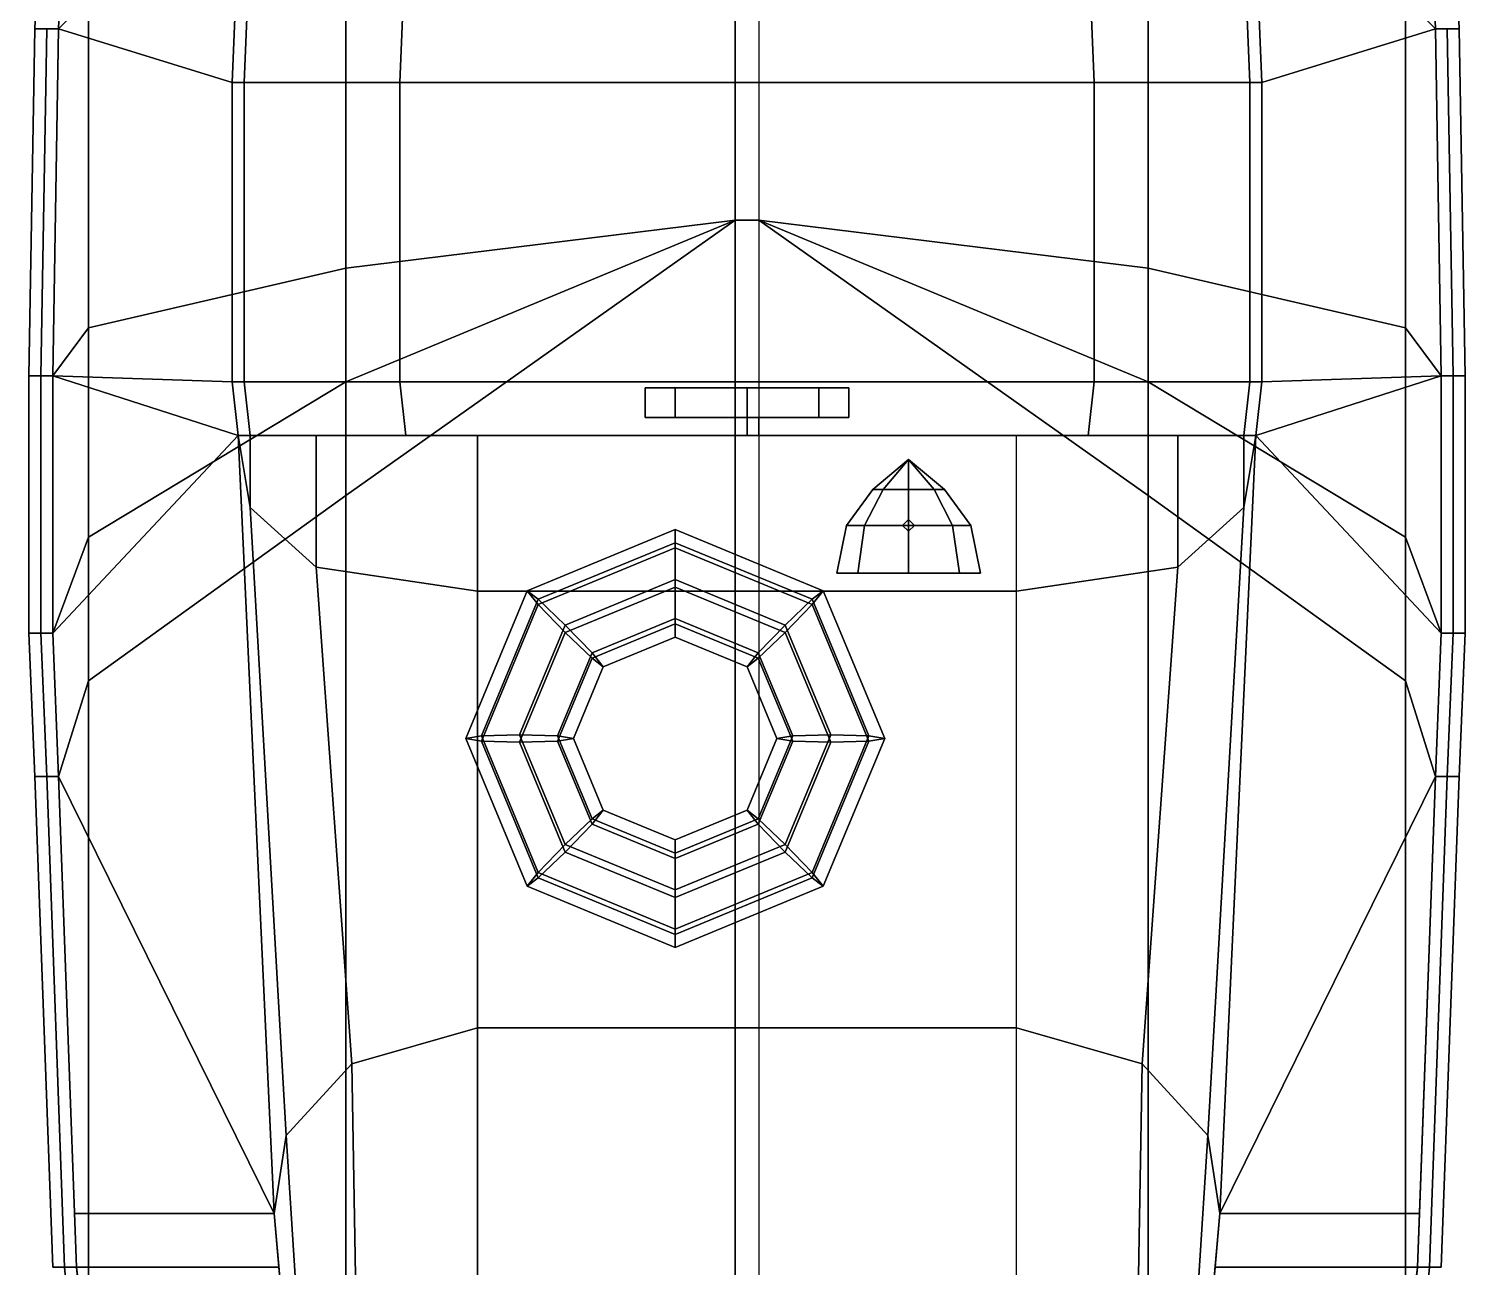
# Model space of a CAD drawing. Header units: millimetres. Extents: x -1.2 to 2.8, y -6 to 13.5.
# Drawn here: x -1.2 to 1.2, y -2.11 to -0.04 of the extents above; entities that cross this region are included whole.
import ezdxf

# ---------------------------------------------------------------- set-up
doc = ezdxf.new("R2010")
doc.units = ezdxf.units.MM
for name, color, linetype in [('h2', 2, 'Continuous'), ('internals', 3, 'Continuous'), ('internals_2', 5, 'Continuous')]:
    doc.layers.add(name, color=color, linetype=linetype)

msp = doc.modelspace()

# ---------------------------------------------------------------- linework, layer by layer
for points in [[(-0.8200000000000003, 0.8400000000000003, 0.47), (-1.120000000000939, 0.7200000000000998, 0.4699999999999713), (-1.150000000000944, -0.03999999999979997, 0.4799999999999675), (-0.8600000000000003, -0.1299999999999999, 0.49)], [(-0.8200000000000003, 0.8400000000000007, 0.47), (-0.8600000000000003, -0.1299999999999999, 0.49), (-0.8600000000000003, -0.1299999999999999, 0.75), (-0.8200000000000003, 0.8400000000000003, 0.71)], [(-0.8200000000000003, 0.8400000000000012, 0.71), (-0.8600000000000003, -0.1299999999999994, 0.75), (-0.8400000000000003, -0.1299999999999999, 0.75), (-0.8000000000000003, 0.8400000000000003, 0.71)], [(-1.12, 0.7200000000000011), (-1.15, -0.04000000000000004), (-1.150000000000001, -0.04000000000000359, 0.1697027216099601), (-1.12, 0.7199999999999998, 0.1697027216099601)], [(-1.1, 0.72, -0.3099999999999998), (-1.1, 0.01, -0.31), (-1.15, -0.03999999999999959), (-1.12, 0.7200000000000037)], [(-1.16, 0.7199999999999971, 0.17), (-1.19, -0.0400000000000027, 0.17), (-1.19, -0.04000000000000004, 0.22), (-1.16, 0.7199999999999998, 0.22)], [(-1.16, 0.7199999999999998, 0.22), (-1.19, -0.04000000000000004, 0.22), (-1.150000000000001, -0.0400000000000027, 0.2197027216099601), (-1.12, 0.7199999999999971, 0.2197027216099601)], [(-1.12, 0.7199999999999998, 0.1697027216099601), (-1.150000000000001, -0.04000000000000359, 0.1697027216099601), (-1.19, -0.0400000000000027, 0.17), (-1.16, 0.7199999999999971, 0.17)], [(-1.12, 0.7199999999999971, 0.2197027216099601), (-1.150000000000001, -0.0400000000000027, 0.2197027216099601), (-1.15, -0.03999999999999998, 0.4399999999999999), (-1.12, 0.7199999999999971, 0.4299999999999999)], [(-0.02000000000000002, 0.12, -0.76), (-0.01999999999999957, -0.3599999999999998, -0.7600000000000001), (-0.67, -0.4400000000000001, -0.61), (-0.67, 0.07, -0.61)], [(-0.01999999999999913, -0.3600000000000017, -0.7599999999999999), (-0.02000000000000002, 0.1199999999999991, -0.7600000000000001), (0.02, 0.1199999999999991, -0.7600000000000001), (0.02, -0.3600000000000017, -0.7599999999999999)], [(-0.6700000000000002, 0.07, -0.6099999999999999), (-0.67, -0.44, -0.61), (-1.1, -0.54, -0.31), (-1.1, 0.009999999999993563, -0.31)], [(-1.1, 0.01, -0.31), (-1.1, -0.54, -0.31), (-1.16, -0.6200000000000001), (-1.15, -0.04000000000000004)], [(-1.19, -0.03999999999999493, 0.22), (-1.2, -0.6200000000000001, 0.26), (-1.16, -0.6200000000000028, 0.2597027216099601), (-1.15, -0.03999999999999759, 0.2197027216099601)], [(-1.19, -0.03999999999999759, 0.17), (-1.2, -0.6200000000000001, 0.21), (-1.2, -0.6200000000000001, 0.26), (-1.19, -0.03999999999999493, 0.22)], [(-1.15, -0.03999999999999493, 0.1697027216099601), (-1.16, -0.6200000000000037, 0.2097027216099601), (-1.2, -0.6200000000000001, 0.21), (-1.19, -0.03999999999999759, 0.17)], [(-1.15, -0.04000000000000004, 0.48), (-1.17, -0.04000000000000004, 0.4802972783900401), (-1.180000000000004, -0.6199999999999004, 0.5002972783900351), (-1.160000000000004, -0.6199999999999004, 0.4999999999999957)], [(-1.17, -0.04000000000000004, 0.4802972783900401), (-1.17, -0.04000000000000004, 0.4402972783900401), (-1.180000000000004, -0.6199999999999004, 0.4602972783900351), (-1.180000000000004, -0.6199999999999004, 0.5002972783900351)], [(-1.180000000000004, -0.6199999999999004, 0.4602972783900351), (-1.17, -0.04000000000000004, 0.4402972783900401), (-1.15, -0.04000000000000004, 0.4399999999999999), (-1.160000000000004, -0.6199999999999004, 0.4599999999999956)], [(-1.15, -0.03999999999999759, 0.2197027216099601), (-1.16, -0.6200000000000028, 0.2597027216099601), (-1.16, -0.6200000000000001, 0.46), (-1.15, -0.03999999999999998, 0.4399999999999999)], [(-1.15, -0.0399999999999936), (-1.16, -0.6200000000000001), (-1.16, -0.6200000000000037, 0.2097027216099601), (-1.15, -0.03999999999999493, 0.1697027216099601)], [(-0.8600000000000003, -0.1299999999999999, 0.49), (-1.1500000000007, -0.03999999999997672, 0.4799999999999773), (-1.160000000000704, -0.6199999999998771, 0.4999999999999724), (-0.8600000000000003, -0.6299999999999999, 0.51)], [(-0.8600000000000003, -0.1299999999999994, 0.49), (-0.8600000000000003, -0.6299999999999999, 0.51), (-0.8600000000000003, -0.6299999999999999, 0.77), (-0.8600000000000003, -0.1299999999999999, 0.75)], [(-0.8600000000000003, -0.129999999999999, 0.75), (-0.8600000000000003, -0.6299999999999994, 0.77), (-0.8400000000000003, -0.6299999999999999, 0.77), (-0.8400000000000003, -0.1299999999999999, 0.75)], [(-0.01999999999999957, -0.3599999999999997, -0.7600000000000001), (-0.01999999999999957, -0.3599999999999997, -0.7600000000000001), (-0.6700000000000005, -0.6300000000000002, -0.6099999999999872), (-0.67, -0.44, -0.61)], [(-0.02000000000000002, -0.36, -0.76), (-0.02000000000000002, -0.36, -0.76), (-0.67, -0.8200000000000001, -0.6099999999999977), (-0.67, -0.63, -0.61)], [(-0.01999999999999902, -0.3599999999999995, -0.7600000000000002), (-0.02000000000000002, -2.68, -0.72), (-0.67, -2.51, -0.6099999999999999), (-0.67, -0.8200000000000001, -0.61)], [(-0.02000000000000002, -2.68, -0.72), (-0.01999999999999913, -0.3600000000000017, -0.7599999999999999), (0.02, -0.3600000000000017, -0.7599999999999999), (0.02, -2.680000000000001, -0.72)], [(-0.67, -0.4400000000000001, -0.61), (-0.67, -0.63, -0.61), (-1.100000000000001, -0.8900000000000002, -0.3099999999999873), (-1.1, -0.54, -0.31)], [(-1.1, -0.54, -0.31), (-1.1, -0.89, -0.31), (-1.160000000000001, -1.050000000000008), (-1.16, -0.6200000000000001)], [(-1.2, -0.619999999999995, 0.26), (-1.2, -1.05, 0.27), (-1.16, -1.050000000000002, 0.2697027216099601), (-1.16, -0.6199999999999977, 0.2597027216099601)], [(-1.2, -0.6199999999999977, 0.21), (-1.2, -1.05, 0.22), (-1.2, -1.05, 0.27), (-1.2, -0.619999999999995, 0.26)], [(-1.16, -0.619999999999995, 0.2097027216099601), (-1.16, -1.050000000000003, 0.2197027216099601), (-1.2, -1.05, 0.22), (-1.2, -0.6199999999999977, 0.21)], [(-1.16, -0.6200000000000001, 0.5), (-1.18, -0.6200000000000001, 0.5002972783900397), (-1.180000000000004, -1.0499999999999, 0.5202972783900351), (-1.160000000000004, -1.0499999999999, 0.5199999999999957)], [(-1.18, -0.6200000000000001, 0.5002972783900397), (-1.18, -0.6200000000000001, 0.4602972783900396), (-1.180000000000004, -1.0499999999999, 0.4802972783900351), (-1.180000000000004, -1.0499999999999, 0.5202972783900351)], [(-1.180000000000004, -1.0499999999999, 0.4802972783900351), (-1.18, -0.6200000000000001, 0.4602972783900396), (-1.16, -0.6200000000000006, 0.46), (-1.160000000000004, -1.0499999999999, 0.4799999999999957)], [(-1.16, -0.6199999999999977, 0.2597027216099601), (-1.16, -1.050000000000002, 0.2697027216099601), (-1.16, -1.05, 0.48), (-1.16, -0.6200000000000001, 0.46)], [(-1.16, -0.6200000000000001), (-1.16, -1.05), (-1.16, -1.050000000000003, 0.2197027216099601), (-1.16, -0.619999999999995, 0.2097027216099601)], [(-0.8500000000000001, -0.7200000000000002, 0.51), (-1.160000000000008, -0.6200000000000998, 0.5000000000000038), (-1.160000000000012, -1.05, 0.5199999999999992), (-0.8500000000000001, -0.7200000000000002, 0.51)], [(-0.8600000000000003, -0.6299999999999999, 0.51), (-1.159999999999998, -0.6199999999999004, 0.4999999999999956), (-0.8500000000000001, -0.7200000000000002, 0.51), (-0.8600000000000003, -0.6299999999999999, 0.51)], [(-0.67, -0.63, -0.61), (-0.67, -0.8200000000000001, -0.61), (-1.1, -1.13, -0.31), (-1.1, -0.8899999999999922, -0.3100000000000029)], [(-0.8600000000000003, -0.6299999999999994, 0.51), (-0.8500000000000001, -0.7200000000000002, 0.51), (-0.8500000000000001, -0.7200000000000002, 0.77), (-0.8600000000000003, -0.6299999999999999, 0.77)], [(-0.8600000000000003, -0.6299999999999994, 0.77), (-0.8500000000000001, -0.7200000000000002, 0.77), (-0.8300000000000001, -0.7200000000000002, 0.77), (-0.8400000000000003, -0.6299999999999999, 0.77)], [(-0.8500000000000001, -0.7199999999999998, 0.51), (-0.79, -2.02, 0.5567073170731708), (-0.79, -2.02, 0.85), (-0.8500000000000001, -0.7200000000000002, 0.77)], [(-0.8500000000000001, -0.72, 0.77), (-0.8500000000000001, -0.72, 0.77), (-0.8300000000000001, -0.84, 1.13), (-0.8300000000000001, -0.7200000000000002, 1.13)], [(0.4500000000000002, -0.7199999999999998, 1.6), (-0.45, -0.7200000000000002, 1.6), (-0.45, -0.98, 1.6), (0.4500000000000002, -0.98, 1.600000000000001)], [(-0.8500000000000001, -0.7200000000000002, 0.51), (-1.160000000000004, -1.049999999999901, 0.5199999999999958), (-1.150000000000005, -1.2899999999999, 0.5299999999999959), (-0.79, -2.02, 0.5567073170731708)], [(-0.8500000000000001, -0.7200000000000002, 0.77), (-0.79, -2.02, 0.8499999999999985), (-0.77, -1.89, 1.08), (-0.8300000000000001, -0.84, 1.13)], [(-0.8300000000000001, -0.7200000000000002, 1.13), (-0.8300000000000001, -0.84, 1.13), (-0.72, -0.9400000000000001, 1.43), (-0.72, -0.7200000000000002, 1.43)], [(-0.72, -0.7200000000000002, 1.43), (-0.72, -0.9400000000000001, 1.43), (-0.45, -0.9800000000000002, 1.6), (-0.45, -0.7200000000000002, 1.6)], [(0.27, -0.76, 1.75), (0.21, -0.81, 1.75), (0.2275735931288072, -0.81, 1.792426406871193), (0.27, -0.76, 1.75)], [(0.27, -0.76, 1.75), (0.2275735931288072, -0.81, 1.707573593128807), (0.21, -0.81, 1.75), (0.27, -0.76, 1.75)], [(0.27, -0.76, 1.75), (0.2275735931288072, -0.81, 1.792426406871193), (0.27, -0.81, 1.81), (0.27, -0.76, 1.75)], [(0.27, -0.76, 1.75), (0.27, -0.81, 1.69), (0.2275735931288072, -0.81, 1.707573593128807), (0.27, -0.76, 1.75)], [(0.27, -0.76, 1.75), (0.27, -0.81, 1.81), (0.3124264068711928, -0.81, 1.792426406871193), (0.27, -0.76, 1.75)], [(0.27, -0.76, 1.75), (0.3124264068711928, -0.81, 1.792426406871193), (0.33, -0.81, 1.75), (0.27, -0.76, 1.75)], [(0.27, -0.76, 1.75), (0.33, -0.81, 1.75), (0.3124264068711928, -0.81, 1.707573593128807), (0.27, -0.76, 1.75)], [(0.27, -0.76, 1.75), (0.3124264068711928, -0.81, 1.707573593128807), (0.27, -0.81, 1.69), (0.27, -0.76, 1.75)], [(0.21, -0.81, 1.75), (0.1660769515458674, -0.87, 1.75), (0.1965153077165047, -0.87, 1.823484692283495), (0.2275735931288072, -0.81, 1.792426406871193)], [(0.2275735931288072, -0.81, 1.707573593128807), (0.1965153077165047, -0.87, 1.676515307716505), (0.1660769515458674, -0.87, 1.75), (0.21, -0.81, 1.75)], [(0.2275735931288072, -0.81, 1.792426406871193), (0.1965153077165047, -0.87, 1.823484692283495), (0.27, -0.87, 1.853923048454132), (0.27, -0.81, 1.81)], [(0.27, -0.81, 1.69), (0.27, -0.87, 1.646076951545868), (0.1965153077165047, -0.87, 1.676515307716505), (0.2275735931288072, -0.81, 1.707573593128807)], [(0.27, -0.81, 1.81), (0.27, -0.87, 1.853923048454132), (0.3434846922834953, -0.87, 1.823484692283496), (0.3124264068711928, -0.81, 1.792426406871193)], [(0.3124264068711928, -0.81, 1.707573593128807), (0.3434846922834953, -0.87, 1.676515307716504), (0.27, -0.87, 1.646076951545868), (0.27, -0.81, 1.69)], [(0.3124264068711928, -0.81, 1.792426406871193), (0.3434846922834953, -0.87, 1.823484692283496), (0.3739230484541327, -0.87, 1.75), (0.33, -0.81, 1.75)], [(0.33, -0.81, 1.75), (0.3739230484541327, -0.87, 1.75), (0.3434846922834953, -0.87, 1.676515307716504), (0.3124264068711928, -0.81, 1.707573593128807)], [(-0.67, -0.8200000000000001, -0.61), (-0.67, -2.51, -0.6099999999999999), (-1.1, -2.27, -0.3100000000000001), (-1.1, -1.13, -0.31)], [(-0.8300000000000001, -0.8399999999999999, 1.13), (-0.77, -1.890000000000001, 1.079999999999999), (-0.66, -1.77, 1.38), (-0.72, -0.9400000000000001, 1.43)], [(0.27, -0.86, 1.6), (0.26, -0.87, 1.6), (0.26, -0.87, 1.650219087169599), (0.27, -0.86, 1.653397459621556)], [(0.28, -0.87, 1.6), (0.27, -0.86, 1.6), (0.27, -0.86, 1.653397459621556), (0.28, -0.87, 1.650219087169599)], [(-0.12, -0.9078661169602715, 1.765841309916906), (-0.12, -0.8771306650460329, 1.704195530333828), (-0.3674873734152916, -0.9793935760246473, 1.69704461098903), (-0.3488477631085022, -1.002427055983005, 1.759228964916662)], [(-0.12, -0.8771306650460329, 1.704195530333828), (-0.12, -0.8989875673493675, 1.638872135087711), (-0.3488477631085022, -0.9935485063721008, 1.632259790087466), (-0.3674873734152916, -0.9793935760246473, 1.69704461098903)], [(0.1088477631085022, -1.002427055983005, 1.759228964916661), (0.1274873734152916, -0.9793935760246477, 1.69704461098903), (-0.12, -0.8771306650460329, 1.704195530333828), (-0.12, -0.9078661169602715, 1.765841309916906)], [(0.1274873734152916, -0.9793935760246477, 1.69704461098903), (0.1088477631085022, -0.993548506372101, 1.632259790087466), (-0.12, -0.8989875673493675, 1.638872135087711), (-0.12, -0.8771306650460329, 1.704195530333828)], [(0.1660769515458674, -0.87, 1.75), (0.15, -0.9500000000000001, 1.75), (0.1851471862576144, -0.9500000000000001, 1.834852813742386), (0.1965153077165047, -0.87, 1.823484692283495)], [(0.1965153077165047, -0.87, 1.676515307716505), (0.1851471862576144, -0.9500000000000001, 1.665147186257614), (0.15, -0.9500000000000001, 1.75), (0.1660769515458674, -0.87, 1.75)], [(0.1965153077165047, -0.87, 1.823484692283495), (0.1851471862576144, -0.9500000000000001, 1.834852813742386), (0.27, -0.9500000000000001, 1.87), (0.27, -0.87, 1.853923048454132)], [(0.27, -0.87, 1.646076951545868), (0.27, -0.9500000000000001, 1.63), (0.1851471862576144, -0.9500000000000001, 1.665147186257614), (0.1965153077165047, -0.87, 1.676515307716505)], [(0.26, -0.87, 1.6), (0.27, -0.88, 1.6), (0.27, -0.88, 1.644067332602634), (0.26, -0.87, 1.650219087169599)], [(0.27, -0.87, 1.853923048454132), (0.27, -0.9500000000000001, 1.87), (0.3548528137423856, -0.9500000000000001, 1.834852813742386), (0.3434846922834953, -0.87, 1.823484692283496)], [(0.3434846922834953, -0.87, 1.676515307716504), (0.3548528137423856, -0.9500000000000001, 1.665147186257614), (0.27, -0.9500000000000001, 1.63), (0.27, -0.87, 1.646076951545868)], [(0.27, -0.88, 1.6), (0.28, -0.87, 1.6), (0.28, -0.87, 1.650219087169599), (0.27, -0.88, 1.644067332602634)], [(0.3434846922834953, -0.87, 1.823484692283496), (0.3548528137423856, -0.9500000000000001, 1.834852813742386), (0.39, -0.9500000000000001, 1.75), (0.3739230484541327, -0.87, 1.75)], [(0.3739230484541327, -0.87, 1.75), (0.39, -0.9500000000000001, 1.75), (0.3548528137423856, -0.9500000000000001, 1.665147186257614), (0.3434846922834953, -0.87, 1.676515307716504)], [(-1.100000000000001, -0.8900000000000002, -0.3099999999999873), (-1.1, -1.13, -0.31), (-1.150000000000001, -1.289999999999997), (-1.16, -1.05)], [(-0.12, -0.8989875673493675, 1.638872135087711), (-0.12, -0.9606333469324457, 1.608136683173472), (-0.3038477631085023, -1.036600080802273, 1.602824571660195), (-0.3488477631085022, -0.9935485063721008, 1.632259790087466)], [(-0.12, -0.9731895122063885, 1.787698212220241), (-0.12, -0.9078661169602715, 1.765841309916906), (-0.3488477631085022, -1.002427055983005, 1.759228964916662), (-0.3038477631085023, -1.049156246076216, 1.782386100706963)], [(0.1088477631085022, -0.993548506372101, 1.632259790087466), (0.06384776310850224, -1.036600080802274, 1.602824571660194), (-0.12, -0.9606333469324457, 1.608136683173472), (-0.12, -0.8989875673493675, 1.638872135087711)], [(0.06384776310850224, -1.049156246076217, 1.782386100706962), (0.1088477631085022, -1.002427055983005, 1.759228964916661), (-0.12, -0.9078661169602715, 1.765841309916906), (-0.12, -0.9731895122063885, 1.787698212220241)], [(-0.72, -0.9400000000000001, 1.43), (-0.6600000000000007, -1.770000000000001, 1.379999999999998), (-0.45, -1.71, 1.55), (-0.45, -0.98, 1.6)], [(0.39, -0.9500000000000001, 1.75), (0.3548528137423856, -0.9500000000000001, 1.834852813742386), (0.15, -0.9500000000000001, 1.75), (0.1851471862576144, -0.9500000000000001, 1.665147186257614)], [(0.3548528137423856, -0.9500000000000001, 1.834852813742386), (0.27, -0.9500000000000001, 1.87), (0.1851471862576144, -0.9500000000000001, 1.834852813742386), (0.15, -0.9500000000000001, 1.75)], [(0.3548528137423856, -0.9500000000000001, 1.665147186257614), (0.39, -0.9500000000000001, 1.75), (0.1851471862576144, -0.9500000000000001, 1.665147186257614), (0.27, -0.9500000000000001, 1.63)], [(-0.3488477631085022, -1.002427055983005, 1.759228964916662), (-0.3674873734152916, -0.9793935760246473, 1.69704461098903), (-0.4699999999999996, -1.226278082636971, 1.679780764523384), (-0.4436396103067887, -1.230717357442423, 1.743265351937982)], [(-0.3674873734152916, -0.9793935760246473, 1.69704461098903), (-0.3488477631085022, -0.9935485063721008, 1.632259790087466), (-0.4436396103067887, -1.221838807831519, 1.616296177108786), (-0.4699999999999996, -1.226278082636971, 1.679780764523384)], [(0.4500000000000002, -0.9800000000000004, 1.6), (-0.45, -0.98, 1.6), (-0.4500000000000001, -1.71, 1.55), (0.4500000000000002, -1.71, 1.550000000000001)], [(-0.12, -0.9606333469324457, 1.608136683173472), (-0.12, -1.025956742178563, 1.629993585476807), (-0.2588477631085023, -1.083329270895485, 1.625981707450495), (-0.3038477631085023, -1.036600080802273, 1.602824571660195)], [(-0.12, -1.034835291789467, 1.756962760306002), (-0.12, -0.9731895122063885, 1.787698212220241), (-0.3038477631085023, -1.049156246076216, 1.782386100706963), (-0.2588477631085023, -1.092207820506389, 1.75295088227969)], [(0.06384776310850224, -1.036600080802274, 1.602824571660194), (0.01884776310850231, -1.083329270895486, 1.625981707450495), (-0.12, -1.025956742178563, 1.629993585476807), (-0.12, -0.9606333469324457, 1.608136683173472)], [(0.01884776310850231, -1.092207820506389, 1.75295088227969), (0.06384776310850224, -1.049156246076217, 1.782386100706962), (-0.12, -0.9731895122063885, 1.787698212220241), (-0.12, -1.034835291789467, 1.756962760306002)], [(0.2036396103067895, -1.230717357442423, 1.743265351937981), (0.2300000000000001, -1.226278082636971, 1.679780764523384), (0.1274873734152916, -0.9793935760246477, 1.69704461098903), (0.1088477631085022, -1.002427055983005, 1.759228964916661)], [(0.2300000000000001, -1.226278082636971, 1.679780764523384), (0.2036396103067895, -1.22183880783152, 1.616296177108786), (0.1088477631085022, -0.993548506372101, 1.632259790087466), (0.1274873734152916, -0.9793935760246477, 1.69704461098903)], [(-0.3488477631085022, -0.9935485063721008, 1.632259790087466), (-0.3038477631085023, -1.036600080802273, 1.602824571660195), (-0.3799999999999993, -1.22, 1.59), (-0.4436396103067887, -1.221838807831519, 1.616296177108786)], [(-0.3038477631085023, -1.049156246076216, 1.782386100706963), (-0.3488477631085022, -1.002427055983005, 1.759228964916662), (-0.4436396103067887, -1.230717357442423, 1.743265351937982), (-0.3799999999999993, -1.232556165273943, 1.769561529046768)], [(0.2036396103067895, -1.22183880783152, 1.616296177108786), (0.1400000000000002, -1.22, 1.59), (0.06384776310850224, -1.036600080802274, 1.602824571660194), (0.1088477631085022, -0.993548506372101, 1.632259790087466)], [(0.1400000000000002, -1.232556165273943, 1.769561529046768), (0.2036396103067895, -1.230717357442423, 1.743265351937981), (0.1088477631085022, -1.002427055983005, 1.759228964916661), (0.06384776310850224, -1.049156246076217, 1.782386100706962)], [(-0.12, -1.025956742178563, 1.629993585476807), (-0.12, -1.056692194092802, 1.691639365059885), (-0.240208152801713, -1.106362750853843, 1.688166061378126), (-0.2588477631085023, -1.083329270895485, 1.625981707450495)], [(0.01884776310850231, -1.083329270895486, 1.625981707450495), (0.0002081528017129075, -1.106362750853843, 1.688166061378126), (-0.12, -1.056692194092802, 1.691639365059885), (-0.12, -1.025956742178563, 1.629993585476807)], [(-1.2, -1.049999999999995, 0.27), (-1.19, -1.29, 0.28), (-1.150000000000001, -1.290000000000003, 0.2797027216099601), (-1.16, -1.049999999999997, 0.2697027216099601)], [(-1.2, -1.049999999999997, 0.22), (-1.19, -1.29, 0.23), (-1.19, -1.29, 0.28), (-1.2, -1.049999999999995, 0.27)], [(-1.16, -1.049999999999995, 0.2197027216099601), (-1.150000000000001, -1.290000000000004, 0.2297027216099601), (-1.19, -1.29, 0.23), (-1.2, -1.049999999999997, 0.22)], [(-1.17, -1.289999999999999, 0.4902972783900393), (-1.18, -1.05, 0.4802972783900392), (-1.16, -1.05, 0.48), (-1.15, -1.289999999999999, 0.4899999999999999)], [(-1.18, -1.05, 0.5202972783900393), (-1.18, -1.05, 0.4802972783900392), (-1.17, -1.289999999999999, 0.4902972783900393), (-1.17, -1.289999999999999, 0.5302972783900394)], [(-1.16, -1.05, 0.52), (-1.18, -1.05, 0.5202972783900393), (-1.17, -1.289999999999999, 0.5302972783900394), (-1.15, -1.289999999999999, 0.5299999999999999)], [(-1.16, -1.049999999999997, 0.2697027216099601), (-1.150000000000001, -1.290000000000003, 0.2797027216099601), (-1.15, -1.29, 0.49), (-1.16, -1.05, 0.48)], [(-1.16, -1.05), (-1.15, -1.29), (-1.150000000000001, -1.290000000000004, 0.2297027216099601), (-1.16, -1.049999999999995, 0.2197027216099601)], [(-0.3038477631085023, -1.036600080802273, 1.602824571660195), (-0.2588477631085023, -1.083329270895485, 1.625981707450495), (-0.31636038969321, -1.221838807831519, 1.616296177108786), (-0.3799999999999993, -1.22, 1.59)], [(-0.2588477631085023, -1.092207820506389, 1.75295088227969), (-0.3038477631085023, -1.049156246076216, 1.782386100706963), (-0.3799999999999993, -1.232556165273943, 1.769561529046768), (-0.31636038969321, -1.230717357442423, 1.743265351937982)], [(-0.12, -1.056692194092802, 1.691639365059885), (-0.12, -1.034835291789467, 1.756962760306002), (-0.2588477631085023, -1.092207820506389, 1.75295088227969), (-0.240208152801713, -1.106362750853843, 1.688166061378126)], [(0.0002081528017129075, -1.106362750853843, 1.688166061378126), (0.01884776310850231, -1.092207820506389, 1.75295088227969), (-0.12, -1.034835291789467, 1.756962760306002), (-0.12, -1.056692194092802, 1.691639365059885)], [(0.1400000000000002, -1.22, 1.59), (0.07636038969321088, -1.22183880783152, 1.616296177108786), (0.01884776310850231, -1.083329270895486, 1.625981707450495), (0.06384776310850224, -1.036600080802274, 1.602824571660194)], [(0.07636038969321088, -1.230717357442423, 1.743265351937981), (0.1400000000000002, -1.232556165273943, 1.769561529046768), (0.06384776310850224, -1.049156246076217, 1.782386100706962), (0.01884776310850231, -1.092207820506389, 1.75295088227969)], [(-0.2588477631085023, -1.083329270895485, 1.625981707450495), (-0.240208152801713, -1.106362750853843, 1.688166061378126), (-0.2899999999999995, -1.226278082636971, 1.679780764523384), (-0.31636038969321, -1.221838807831519, 1.616296177108786)], [(-0.240208152801713, -1.106362750853843, 1.688166061378126), (-0.2588477631085023, -1.092207820506389, 1.75295088227969), (-0.31636038969321, -1.230717357442423, 1.743265351937982), (-0.2899999999999995, -1.226278082636971, 1.679780764523384)], [(0.07636038969321088, -1.22183880783152, 1.616296177108786), (0.04999999999999991, -1.226278082636971, 1.679780764523384), (0.0002081528017129075, -1.106362750853843, 1.688166061378126), (0.01884776310850231, -1.083329270895486, 1.625981707450495)], [(0.04999999999999991, -1.226278082636971, 1.679780764523384), (0.07636038969321088, -1.230717357442423, 1.743265351937981), (0.01884776310850231, -1.092207820506389, 1.75295088227969), (0.0002081528017129075, -1.106362750853843, 1.688166061378126)], [(-1.1, -1.13, -0.31), (-1.1, -2.27, -0.3100000000000001), (-1.120000000000001, -2.109999999999997), (-1.15, -1.29)], [(-0.4699999999999996, -1.226278082636971, 1.679780764523384), (-0.4436396103067887, -1.221838807831519, 1.616296177108786), (-0.3488477631085026, -1.450129109290938, 1.600332564130106), (-0.367487373415292, -1.473162589249295, 1.662516918057737)], [(-0.4436396103067887, -1.221838807831519, 1.616296177108786), (-0.3799999999999993, -1.22, 1.59), (-0.3038477631085027, -1.403399919197726, 1.577175428339805), (-0.3488477631085026, -1.450129109290938, 1.600332564130106)], [(-0.3799999999999993, -1.22, 1.59), (-0.31636038969321, -1.221838807831519, 1.616296177108786), (-0.2588477631085023, -1.360348344767554, 1.606610646767078), (-0.3038477631085027, -1.403399919197726, 1.577175428339805)], [(-0.31636038969321, -1.221838807831519, 1.616296177108786), (-0.2899999999999995, -1.226278082636971, 1.679780764523384), (-0.240208152801713, -1.3461934144201, 1.671395467668641), (-0.2588477631085023, -1.360348344767554, 1.606610646767078)], [(0.01884776310850231, -1.360348344767554, 1.606610646767077), (0.0002081528017129075, -1.3461934144201, 1.671395467668641), (0.04999999999999991, -1.226278082636971, 1.679780764523384), (0.07636038969321088, -1.22183880783152, 1.616296177108786)], [(0.06384776310850224, -1.403399919197726, 1.577175428339805), (0.01884776310850231, -1.360348344767554, 1.606610646767077), (0.07636038969321088, -1.22183880783152, 1.616296177108786), (0.1400000000000002, -1.22, 1.59)], [(0.1088477631085026, -1.450129109290938, 1.600332564130106), (0.06384776310850224, -1.403399919197726, 1.577175428339805), (0.1400000000000002, -1.22, 1.59), (0.2036396103067895, -1.22183880783152, 1.616296177108786)], [(0.1274873734152916, -1.473162589249295, 1.662516918057737), (0.1088477631085026, -1.450129109290938, 1.600332564130106), (0.2036396103067895, -1.22183880783152, 1.616296177108786), (0.2300000000000001, -1.226278082636971, 1.679780764523384)], [(-0.4436396103067887, -1.230717357442423, 1.743265351937982), (-0.4699999999999996, -1.226278082636971, 1.679780764523384), (-0.367487373415292, -1.473162589249295, 1.662516918057737), (-0.3488477631085026, -1.459007658901842, 1.727301738959302)], [(-0.3799999999999993, -1.232556165273943, 1.769561529046768), (-0.4436396103067887, -1.230717357442423, 1.743265351937982), (-0.3488477631085026, -1.459007658901842, 1.727301738959302), (-0.3038477631085027, -1.415956084471669, 1.756736957386574)], [(-0.31636038969321, -1.230717357442423, 1.743265351937982), (-0.3799999999999993, -1.232556165273943, 1.769561529046768), (-0.3038477631085027, -1.415956084471669, 1.756736957386574), (-0.2588477631085023, -1.369226894378458, 1.733579821596273)], [(-0.2899999999999995, -1.226278082636971, 1.679780764523384), (-0.31636038969321, -1.230717357442423, 1.743265351937982), (-0.2588477631085023, -1.369226894378458, 1.733579821596273), (-0.240208152801713, -1.3461934144201, 1.671395467668641)], [(0.0002081528017129075, -1.3461934144201, 1.671395467668641), (0.01884776310850231, -1.369226894378458, 1.733579821596272), (0.07636038969321088, -1.230717357442423, 1.743265351937981), (0.04999999999999991, -1.226278082636971, 1.679780764523384)], [(0.01884776310850231, -1.369226894378458, 1.733579821596272), (0.06384776310850224, -1.415956084471669, 1.756736957386573), (0.1400000000000002, -1.232556165273943, 1.769561529046768), (0.07636038969321088, -1.230717357442423, 1.743265351937981)], [(0.06384776310850224, -1.415956084471669, 1.756736957386573), (0.1088477631085026, -1.459007658901842, 1.727301738959301), (0.2036396103067895, -1.230717357442423, 1.743265351937981), (0.1400000000000002, -1.232556165273943, 1.769561529046768)], [(0.1088477631085026, -1.459007658901842, 1.727301738959301), (0.1274873734152916, -1.473162589249295, 1.662516918057737), (0.2300000000000001, -1.226278082636971, 1.679780764523384), (0.2036396103067895, -1.230717357442423, 1.743265351937981)], [(-1.19, -1.290000000000006, 0.2800000000000003), (-1.16, -2.109999999999999, 0.3300000000000001), (-1.12, -2.110000000000002, 0.3297027216099602), (-1.15, -1.290000000000009, 0.2797027216099604)], [(-1.19, -1.290000000000009, 0.2300000000000003), (-1.16, -2.109999999999999, 0.28), (-1.16, -2.109999999999999, 0.3300000000000001), (-1.19, -1.290000000000006, 0.2800000000000003)], [(-1.15, -1.290000000000006, 0.2297027216099604), (-1.12, -2.110000000000003, 0.2797027216099602), (-1.16, -2.109999999999999, 0.28), (-1.19, -1.290000000000009, 0.2300000000000003)], [(-1.15, -1.29, 0.53), (-1.17, -1.29, 0.5302972783900399), (-1.14, -2.109999999999999, 0.5602972783900394), (-1.12, -2.109999999999999, 0.5599999999999999)], [(-1.17, -1.29, 0.5302972783900399), (-1.17, -1.29, 0.4902972783900399), (-1.14, -2.109999999999999, 0.5202972783900394), (-1.14, -2.109999999999999, 0.5602972783900394)], [(-1.14, -2.109999999999999, 0.5202972783900394), (-1.17, -1.29, 0.4902972783900399), (-1.15, -1.290000000000012, 0.4900000000000005), (-1.12, -2.109999999999999, 0.5199999999999999)], [(-1.15, -1.29), (-1.12, -2.11), (-1.12, -2.110000000000003, 0.2797027216099602), (-1.15, -1.290000000000006, 0.2297027216099604)], [(-1.15, -1.290000000000009, 0.2797027216099604), (-1.12, -2.110000000000002, 0.3297027216099602), (-1.12, -2.109999999999999, 0.52), (-1.15, -1.290000000000012, 0.4900000000000003)], [(-0.79, -2.02, 0.5567073170731708), (-1.15, -1.29, 0.53), (-1.123292682926829, -2.02, 0.5567073170731708), (-0.79, -2.02, 0.5567073170731708)], [(-0.3038477631085027, -1.403399919197726, 1.577175428339805), (-0.2588477631085023, -1.360348344767554, 1.606610646767078), (-0.12, -1.417720873484476, 1.602598768740766), (-0.12, -1.479366653067554, 1.571863316826527)], [(-0.2588477631085023, -1.360348344767554, 1.606610646767078), (-0.240208152801713, -1.3461934144201, 1.671395467668641), (-0.12, -1.395863971181142, 1.667922163986883), (-0.12, -1.417720873484476, 1.602598768740766)], [(-0.240208152801713, -1.3461934144201, 1.671395467668641), (-0.2588477631085023, -1.369226894378458, 1.733579821596273), (-0.12, -1.42659942309538, 1.729567943569961), (-0.12, -1.395863971181142, 1.667922163986883)], [(-0.12, -1.417720873484476, 1.602598768740766), (-0.12, -1.395863971181142, 1.667922163986883), (0.0002081528017129075, -1.3461934144201, 1.671395467668641), (0.01884776310850231, -1.360348344767554, 1.606610646767077)], [(-0.12, -1.395863971181142, 1.667922163986883), (-0.12, -1.42659942309538, 1.729567943569961), (0.01884776310850231, -1.369226894378458, 1.733579821596272), (0.0002081528017129075, -1.3461934144201, 1.671395467668641)], [(-0.12, -1.479366653067554, 1.571863316826527), (-0.12, -1.417720873484476, 1.602598768740766), (0.01884776310850231, -1.360348344767554, 1.606610646767077), (0.06384776310850224, -1.403399919197726, 1.577175428339805)], [(-0.2588477631085023, -1.369226894378458, 1.733579821596273), (-0.3038477631085027, -1.415956084471669, 1.756736957386574), (-0.12, -1.491922818341497, 1.751424845873295), (-0.12, -1.42659942309538, 1.729567943569961)], [(-0.12, -1.42659942309538, 1.729567943569961), (-0.12, -1.491922818341497, 1.751424845873295), (0.06384776310850224, -1.415956084471669, 1.756736957386573), (0.01884776310850231, -1.369226894378458, 1.733579821596272)], [(-0.3488477631085026, -1.450129109290938, 1.600332564130106), (-0.3038477631085027, -1.403399919197726, 1.577175428339805), (-0.12, -1.479366653067554, 1.571863316826527), (-0.12, -1.544690048313671, 1.593720219129862)], [(-0.3038477631085027, -1.415956084471669, 1.756736957386574), (-0.3488477631085026, -1.459007658901842, 1.727301738959302), (-0.12, -1.553568597924575, 1.720689393959057), (-0.12, -1.491922818341497, 1.751424845873295)], [(-0.12, -1.544690048313671, 1.593720219129862), (-0.12, -1.479366653067554, 1.571863316826527), (0.06384776310850224, -1.403399919197726, 1.577175428339805), (0.1088477631085026, -1.450129109290938, 1.600332564130106)], [(-0.12, -1.491922818341497, 1.751424845873295), (-0.12, -1.553568597924575, 1.720689393959057), (0.1088477631085026, -1.459007658901842, 1.727301738959301), (0.06384776310850224, -1.415956084471669, 1.756736957386573)], [(-0.367487373415292, -1.473162589249295, 1.662516918057737), (-0.3488477631085026, -1.450129109290938, 1.600332564130106), (-0.12, -1.544690048313671, 1.593720219129862), (-0.12, -1.57542550022791, 1.65536599871294)], [(-0.3488477631085026, -1.459007658901842, 1.727301738959302), (-0.367487373415292, -1.473162589249295, 1.662516918057737), (-0.12, -1.57542550022791, 1.65536599871294), (-0.12, -1.553568597924575, 1.720689393959057)], [(-0.12, -1.57542550022791, 1.65536599871294), (-0.12, -1.544690048313671, 1.593720219129862), (0.1088477631085026, -1.450129109290938, 1.600332564130106), (0.1274873734152916, -1.473162589249295, 1.662516918057737)], [(-0.12, -1.553568597924575, 1.720689393959057), (-0.12, -1.57542550022791, 1.65536599871294), (0.1274873734152916, -1.473162589249295, 1.662516918057737), (0.1088477631085026, -1.459007658901842, 1.727301738959301)], [(-0.45, -1.71, 1.55), (-0.66, -1.77, 1.38), (-0.6400000000000026, -2.929999999999997, 1.199999999999995), (-0.45, -3.05, 1.37)], [(0.4500000000000002, -1.71, 1.55), (-0.45, -1.71, 1.55), (-0.4500000000000001, -3.05, 1.37), (0.4500000000000001, -3.05, 1.370000000000001)], [(-0.66, -1.77, 1.38), (-0.77, -1.89, 1.08), (-0.7100000000000025, -2.829999999999997, 1.069999999999995), (-0.64, -2.93, 1.2)], [(-0.77, -1.89, 1.08), (-0.79, -2.02, 0.85), (-0.73, -2.7, 0.8999999999999999), (-0.7099999999999949, -2.830000000000007, 1.070000000000009)], [(-0.79, -2.02, 0.5567073170731708), (-1.123292682926829, -2.02, 0.5567073170731708), (-1.12, -2.11, 0.56), (-0.7820588235294118, -2.11, 0.56)], [(-0.79, -2.02, 0.5567073170731708), (-0.7820588235294118, -2.11, 0.56), (-0.79, -2.02, 0.85)], [(-0.79, -2.02, 0.85), (-0.7820588235294119, -2.109999999999999, 0.56), (-0.7370588235294118, -2.619999999999999, 0.6), (-0.73, -2.7, 0.9)], [(-1.090000000000001, -2.619999999999999, 0.5602972783900393), (-1.14, -2.109999999999999, 0.5202972783900401), (-1.12, -2.109999999999999, 0.52), (-1.070000000000001, -2.619999999999999, 0.5599999999999998)], [(-1.14, -2.109999999999999, 0.5602972783900402), (-1.14, -2.109999999999999, 0.5202972783900401), (-1.090000000000001, -2.619999999999999, 0.5602972783900393), (-1.090000000000001, -2.619999999999999, 0.6002972783900393)], [(-1.12, -2.109999999999999, 0.56), (-1.14, -2.109999999999999, 0.5602972783900402), (-1.090000000000001, -2.619999999999999, 0.6002972783900393), (-1.070000000000001, -2.619999999999999, 0.5999999999999999)], [(-1.12, -2.11), (-1.07, -2.62), (-1.070000000000001, -2.620000000000004, 0.3197027216099601), (-1.12, -2.110000000000006, 0.2797027216099606)], [(-0.7820588235294118, -2.11, 0.56), (-1.12, -2.109999999999999, 0.56), (-1.07, -2.62, 0.6), (-0.7370588235294118, -2.619999999999999, 0.6)], [(-1.1, -2.27, -0.3100000000000001), (-0.98, -2.63, -0.3100000000000001), (-1.07, -2.62), (-1.12, -2.11)]]:
    msp.add_3dface(points)
at = {"layer": 'h2'}
for points in [[(0.8200000000000003, 0.8400000000000012, 0.71), (0.8600000000000003, -0.1299999999999999, 0.75), (0.8400000000000003, -0.1299999999999999, 0.75), (0.8000000000000003, 0.8400000000000003, 0.71)], [(0.8200000000000003, 0.8400000000000007, 0.47), (0.8600000000000003, -0.1299999999999999, 0.49), (0.8600000000000003, -0.1299999999999999, 0.75), (0.8200000000000003, 0.8400000000000003, 0.71)], [(0.8200000000000003, 0.8400000000000003, 0.47), (1.120000000000939, 0.7200000000000997, 0.4699999999999713), (1.150000000000944, -0.0399999999998002, 0.4799999999999675), (0.8600000000000003, -0.1299999999999999, 0.49)], [(1.1, 0.7199999999999998, -0.3099999999999998), (1.1, 0.009999999999999787, -0.31), (1.15, -0.04000000000000004), (1.12, 0.7200000000000037)], [(1.12, 0.7200000000000011), (1.15, -0.04000000000000004), (1.15, -0.04000000000000359, 0.1697027216099601), (1.12, 0.7199999999999998, 0.1697027216099601)], [(1.12, 0.7199999999999971, 0.2197027216099601), (1.15, -0.0400000000000027, 0.2197027216099601), (1.15, -0.04000000000000004, 0.4399999999999999), (1.12, 0.7199999999999971, 0.4299999999999999)], [(1.12, 0.7199999999999998, 0.1697027216099601), (1.15, -0.04000000000000359, 0.1697027216099601), (1.19, -0.0400000000000027, 0.17), (1.16, 0.7199999999999971, 0.17)], [(1.16, 0.7199999999999998, 0.22), (1.19, -0.04000000000000004, 0.22), (1.15, -0.0400000000000027, 0.2197027216099601), (1.12, 0.7199999999999971, 0.2197027216099601)], [(1.16, 0.7199999999999971, 0.17), (1.19, -0.0400000000000027, 0.17), (1.19, -0.04000000000000004, 0.22), (1.16, 0.7199999999999998, 0.22)], [(0.02, 0.1200000000000001, -0.76), (0.01999999999999956, -0.3599999999999994, -0.7600000000000001), (0.6699999999999999, -0.4400000000000004, -0.61), (0.6699999999999999, 0.07000000000000028, -0.61)], [(0.6699999999999999, 0.07000000000000028, -0.6099999999999999), (0.6699999999999999, -0.4400000000000004, -0.61), (1.1, -0.54, -0.31), (1.1, 0.00999999999999357, -0.31)], [(1.1, 0.009999999999999787, -0.31), (1.1, -0.54, -0.31), (1.16, -0.6200000000000001), (1.15, -0.04000000000000004)], [(0.8600000000000003, -0.1299999999999999, 0.49), (1.1500000000007, -0.03999999999997694, 0.4799999999999773), (1.160000000000704, -0.6199999999998775, 0.4999999999999724), (0.8600000000000003, -0.6299999999999999, 0.51)], [(1.15, -0.03999999999999737, 0.2197027216099601), (1.16, -0.6200000000000028, 0.2597027216099601), (1.16, -0.6200000000000001, 0.46), (1.15, -0.04000000000000004, 0.4399999999999999)], [(1.15, -0.03999999999999471, 0.1697027216099601), (1.16, -0.6200000000000037, 0.2097027216099601), (1.2, -0.6200000000000001, 0.21), (1.19, -0.03999999999999737, 0.17)], [(1.15, -0.03999999999999382), (1.16, -0.6200000000000001), (1.16, -0.6200000000000037, 0.2097027216099601), (1.15, -0.03999999999999471, 0.1697027216099601)], [(1.19, -0.03999999999999471, 0.22), (1.2, -0.6200000000000001, 0.26), (1.16, -0.6200000000000028, 0.2597027216099601), (1.15, -0.03999999999999737, 0.2197027216099601)], [(1.180000000000004, -0.6199999999999006, 0.4602972783900351), (1.17, -0.04000000000000004, 0.4402972783900401), (1.15, -0.04000000000000004, 0.4399999999999999), (1.160000000000005, -0.6199999999999006, 0.4599999999999956)], [(1.15, -0.04000000000000004, 0.48), (1.17, -0.04000000000000004, 0.4802972783900401), (1.180000000000004, -0.6199999999999006, 0.5002972783900351), (1.160000000000005, -0.6199999999999006, 0.4999999999999957)], [(1.17, -0.04000000000000004, 0.4802972783900401), (1.17, -0.04000000000000004, 0.4402972783900401), (1.180000000000004, -0.6199999999999006, 0.4602972783900351), (1.180000000000004, -0.6199999999999006, 0.5002972783900351)], [(1.19, -0.03999999999999737, 0.17), (1.2, -0.6200000000000001, 0.21), (1.2, -0.6200000000000001, 0.26), (1.19, -0.03999999999999471, 0.22)], [(0.8600000000000003, -0.129999999999999, 0.75), (0.8600000000000003, -0.6299999999999999, 0.77), (0.8400000000000003, -0.6299999999999999, 0.77), (0.8400000000000003, -0.1299999999999999, 0.75)], [(0.8600000000000003, -0.1299999999999999, 0.49), (0.8600000000000003, -0.6299999999999999, 0.51), (0.8600000000000003, -0.6299999999999999, 0.77), (0.8600000000000003, -0.1299999999999999, 0.75)], [(0.01999999999999911, -0.3599999999999994, -0.7600000000000002), (0.02, -2.680000000000001, -0.72), (0.6699999999999999, -2.510000000000001, -0.6099999999999999), (0.6699999999999999, -0.8200000000000003, -0.61)], [(0.01999999999999956, -0.3599999999999994, -0.7600000000000001), (0.01999999999999956, -0.3599999999999994, -0.7600000000000001), (0.6700000000000004, -0.6299999999999999, -0.6099999999999872), (0.6699999999999999, -0.4400000000000004, -0.61)], [(0.02, -0.3600000000000003, -0.76), (0.02, -0.3600000000000003, -0.76), (0.6699999999999999, -0.8200000000000003, -0.6099999999999977), (0.6699999999999999, -0.6299999999999999, -0.61)], [(0.6699999999999999, -0.4400000000000004, -0.61), (0.6699999999999999, -0.6299999999999999, -0.61), (1.100000000000001, -0.8900000000000006, -0.3099999999999873), (1.1, -0.54, -0.31)], [(1.1, -0.54, -0.31), (1.1, -0.8899999999999997, -0.31), (1.160000000000001, -1.050000000000009), (1.16, -0.6200000000000001)], [(0.8600000000000003, -0.6299999999999999, 0.51), (1.159999999999998, -0.6199999999999006, 0.4999999999999956), (0.8500000000000001, -0.7199999999999998, 0.51), (0.8600000000000003, -0.6299999999999999, 0.51)], [(0.8500000000000001, -0.7199999999999998, 0.51), (1.160000000000008, -0.6200000000000996, 0.5000000000000038), (1.160000000000012, -1.05, 0.5199999999999992), (0.8500000000000001, -0.7199999999999998, 0.51)], [(1.16, -0.6199999999999974, 0.2597027216099601), (1.16, -1.050000000000002, 0.2697027216099601), (1.16, -1.05, 0.48), (1.16, -0.6200000000000001, 0.46)], [(1.16, -0.6200000000000001), (1.16, -1.05), (1.16, -1.050000000000003, 0.2197027216099601), (1.16, -0.6199999999999948, 0.2097027216099601)], [(1.2, -0.6199999999999948, 0.26), (1.2, -1.05, 0.27), (1.16, -1.050000000000002, 0.2697027216099601), (1.16, -0.6199999999999974, 0.2597027216099601)], [(1.16, -0.6199999999999948, 0.2097027216099601), (1.16, -1.050000000000003, 0.2197027216099601), (1.2, -1.05, 0.22), (1.2, -0.6199999999999974, 0.21)], [(1.16, -0.6200000000000001, 0.5), (1.18, -0.6200000000000001, 0.5002972783900397), (1.180000000000004, -1.0499999999999, 0.5202972783900351), (1.160000000000005, -1.0499999999999, 0.5199999999999957)], [(1.180000000000004, -1.0499999999999, 0.4802972783900351), (1.18, -0.6200000000000001, 0.4602972783900396), (1.16, -0.6200000000000001, 0.46), (1.160000000000005, -1.0499999999999, 0.4799999999999957)], [(1.18, -0.6200000000000001, 0.5002972783900397), (1.18, -0.6200000000000001, 0.4602972783900396), (1.180000000000004, -1.0499999999999, 0.4802972783900351), (1.180000000000004, -1.0499999999999, 0.5202972783900351)], [(1.2, -0.6199999999999974, 0.21), (1.2, -1.05, 0.22), (1.2, -1.05, 0.27), (1.2, -0.6199999999999948, 0.26)], [(0.6699999999999999, -0.6299999999999999, -0.61), (0.6699999999999999, -0.8200000000000003, -0.61), (1.1, -1.13, -0.31), (1.1, -0.8899999999999926, -0.3100000000000029)], [(0.8600000000000003, -0.6299999999999999, 0.77), (0.8500000000000001, -0.7199999999999998, 0.77), (0.8300000000000001, -0.7199999999999998, 0.77), (0.8400000000000003, -0.6299999999999999, 0.77)], [(0.8600000000000003, -0.6299999999999999, 0.51), (0.8500000000000001, -0.7199999999999998, 0.51), (0.8500000000000001, -0.7199999999999998, 0.77), (0.8600000000000003, -0.6299999999999999, 0.77)], [(0.7199999999999998, -0.7199999999999998, 1.43), (0.7199999999999998, -0.9400000000000004, 1.43), (0.4500000000000002, -0.9800000000000004, 1.6), (0.4500000000000002, -0.7199999999999998, 1.6)], [(0.8300000000000001, -0.7199999999999998, 1.13), (0.8300000000000001, -0.8399999999999999, 1.13), (0.7199999999999998, -0.9400000000000004, 1.43), (0.7199999999999998, -0.7199999999999998, 1.43)], [(0.8500000000000001, -0.7199999999999998, 0.77), (0.79, -2.02, 0.8499999999999985), (0.77, -1.89, 1.08), (0.8300000000000001, -0.8399999999999999, 1.13)], [(0.8500000000000001, -0.7199999999999998, 0.51), (0.79, -2.02, 0.5567073170731708), (0.79, -2.02, 0.85), (0.8500000000000001, -0.7199999999999998, 0.77)], [(0.8500000000000001, -0.7199999999999998, 0.51), (1.160000000000005, -1.049999999999901, 0.5199999999999958), (1.150000000000005, -1.289999999999901, 0.5299999999999959), (0.79, -2.02, 0.5567073170731708)], [(0.8500000000000001, -0.7199999999999998, 0.77), (0.8500000000000001, -0.7199999999999998, 0.77), (0.8300000000000001, -0.8399999999999999, 1.13), (0.8300000000000001, -0.7199999999999998, 1.13)], [(0.8300000000000001, -0.8399999999999999, 1.13), (0.77, -1.890000000000001, 1.079999999999999), (0.6600000000000001, -1.77, 1.38), (0.7199999999999998, -0.9400000000000004, 1.43)], [(0.6699999999999999, -0.8200000000000003, -0.61), (0.6699999999999999, -2.510000000000001, -0.6099999999999999), (1.1, -2.27, -0.3100000000000001), (1.1, -1.13, -0.31)], [(1.100000000000001, -0.8900000000000006, -0.3099999999999873), (1.1, -1.13, -0.31), (1.150000000000001, -1.289999999999997), (1.16, -1.05)], [(0.7199999999999998, -0.9400000000000004, 1.43), (0.6600000000000006, -1.77, 1.379999999999998), (0.4500000000000002, -1.71, 1.55), (0.4500000000000002, -0.9799999999999995, 1.6)], [(1.16, -1.049999999999997, 0.2697027216099601), (1.15, -1.290000000000003, 0.2797027216099601), (1.15, -1.29, 0.49), (1.16, -1.05, 0.48)], [(1.16, -1.05), (1.15, -1.29), (1.15, -1.290000000000004, 0.2297027216099601), (1.16, -1.049999999999994, 0.2197027216099601)], [(1.2, -1.049999999999994, 0.27), (1.19, -1.29, 0.28), (1.15, -1.290000000000003, 0.2797027216099601), (1.16, -1.049999999999997, 0.2697027216099601)], [(1.16, -1.049999999999994, 0.2197027216099601), (1.15, -1.290000000000004, 0.2297027216099601), (1.19, -1.29, 0.23), (1.2, -1.049999999999997, 0.22)], [(1.16, -1.05, 0.52), (1.18, -1.05, 0.5202972783900393), (1.17, -1.289999999999998, 0.5302972783900394), (1.15, -1.289999999999998, 0.5299999999999999)], [(1.17, -1.289999999999998, 0.4902972783900393), (1.18, -1.05, 0.4802972783900392), (1.16, -1.05, 0.48), (1.15, -1.289999999999998, 0.4899999999999999)], [(1.18, -1.05, 0.5202972783900393), (1.18, -1.05, 0.4802972783900392), (1.17, -1.289999999999998, 0.4902972783900393), (1.17, -1.289999999999998, 0.5302972783900394)], [(1.2, -1.049999999999997, 0.22), (1.19, -1.29, 0.23), (1.19, -1.29, 0.28), (1.2, -1.049999999999994, 0.27)], [(1.1, -1.13, -0.31), (1.1, -2.27, -0.3100000000000001), (1.120000000000001, -2.109999999999997), (1.15, -1.29)], [(0.79, -2.02, 0.5567073170731708), (1.15, -1.29, 0.53), (1.123292682926829, -2.02, 0.5567073170731708), (0.79, -2.02, 0.5567073170731708)], [(1.15, -1.290000000000009, 0.2797027216099604), (1.12, -2.110000000000002, 0.3297027216099602), (1.12, -2.109999999999999, 0.52), (1.15, -1.290000000000012, 0.4900000000000003)], [(1.15, -1.29), (1.12, -2.11), (1.12, -2.110000000000003, 0.2797027216099602), (1.15, -1.290000000000006, 0.2297027216099604)], [(1.19, -1.290000000000006, 0.2800000000000003), (1.16, -2.109999999999999, 0.3300000000000001), (1.12, -2.110000000000002, 0.3297027216099602), (1.15, -1.290000000000009, 0.2797027216099604)], [(1.15, -1.290000000000006, 0.2297027216099604), (1.12, -2.110000000000003, 0.2797027216099602), (1.16, -2.109999999999999, 0.28), (1.19, -1.290000000000009, 0.2300000000000003)], [(1.14, -2.109999999999999, 0.5202972783900394), (1.17, -1.29, 0.4902972783900399), (1.15, -1.290000000000012, 0.4900000000000005), (1.12, -2.109999999999999, 0.5199999999999999)], [(1.15, -1.29, 0.53), (1.17, -1.29, 0.5302972783900399), (1.14, -2.109999999999999, 0.5602972783900394), (1.12, -2.109999999999999, 0.5599999999999999)], [(1.17, -1.29, 0.5302972783900399), (1.17, -1.29, 0.4902972783900399), (1.14, -2.109999999999999, 0.5202972783900394), (1.14, -2.109999999999999, 0.5602972783900394)], [(1.19, -1.290000000000009, 0.2300000000000003), (1.16, -2.109999999999999, 0.28), (1.16, -2.109999999999999, 0.3300000000000001), (1.19, -1.290000000000006, 0.2800000000000003)], [(0.4500000000000002, -1.71, 1.55), (0.6600000000000001, -1.77, 1.38), (0.6400000000000023, -2.929999999999997, 1.199999999999995), (0.4500000000000002, -3.05, 1.37)], [(0.6600000000000001, -1.77, 1.38), (0.77, -1.89, 1.08), (0.7100000000000026, -2.829999999999997, 1.069999999999995), (0.6400000000000001, -2.930000000000001, 1.2)], [(0.77, -1.89, 1.08), (0.79, -2.02, 0.85), (0.73, -2.7, 0.8999999999999999), (0.7099999999999946, -2.830000000000007, 1.070000000000009)], [(0.79, -2.02, 0.85), (0.7820588235294119, -2.109999999999999, 0.56), (0.737058823529412, -2.619999999999999, 0.6), (0.73, -2.7, 0.9)], [(0.79, -2.02, 0.5567073170731708), (0.7820588235294119, -2.11, 0.56), (0.79, -2.02, 0.85)], [(0.79, -2.02, 0.5567073170731708), (1.123292682926829, -2.02, 0.5567073170731708), (1.12, -2.11, 0.56), (0.7820588235294119, -2.11, 0.56)], [(0.7820588235294119, -2.11, 0.56), (1.12, -2.109999999999999, 0.56), (1.07, -2.62, 0.6), (0.737058823529412, -2.619999999999999, 0.6)], [(1.1, -2.27, -0.3100000000000001), (0.98, -2.63, -0.3100000000000001), (1.07, -2.62), (1.12, -2.11)], [(1.12, -2.11), (1.07, -2.62), (1.07, -2.620000000000004, 0.3197027216099601), (1.12, -2.110000000000006, 0.2797027216099606)], [(1.12, -2.109999999999999, 0.56), (1.14, -2.109999999999999, 0.5602972783900402), (1.090000000000001, -2.619999999999999, 0.6002972783900393), (1.070000000000001, -2.619999999999999, 0.5999999999999999)], [(1.090000000000001, -2.619999999999999, 0.5602972783900393), (1.14, -2.109999999999999, 0.5202972783900401), (1.12, -2.109999999999999, 0.52), (1.070000000000001, -2.619999999999999, 0.5599999999999998)], [(1.14, -2.109999999999999, 0.5602972783900402), (1.14, -2.109999999999999, 0.5202972783900401), (1.090000000000001, -2.619999999999999, 0.5602972783900393), (1.090000000000001, -2.619999999999999, 0.6002972783900393)]]:
    msp.add_3dface(points, dxfattribs=at)
at = {"layer": 'internals'}
for points in [[(-0.8000000000000003, 0.8400000000000003, 0.71), (-0.8400000000000003, -0.1299999999999999, 0.75), (-0.8400000000000003, -0.1300000000000003, 0.49), (-0.8000000000000003, 0.8400000000000003, 0.49)], [(-0.8000000000000003, 0.8400000000000003, 0.49), (-0.8400000000000003, -0.1300000000000003, 0.49), (-0.5800000000000001, -0.1299999999999999, 0.49), (-0.54, 0.8400000000000003, 0.49)], [(-0.54, 0.8400000000000003, 0.49), (-0.5800000000000001, -0.1299999999999999, 0.49), (-0.5800000000000001, -0.1300000000000003), (-0.54, 0.8400000000000003)], [(0.54, 0.8400000000000003), (-0.5400000000000001, 0.839999999999999), (-0.5800000000000001, -0.1299999999999999), (0.5800000000000001, -0.1300000000000003)], [(-0.8400000000000003, -0.1299999999999999, 0.49), (-0.8400000000000003, -0.6299999999999999, 0.49), (-0.5800000000000001, -0.6299999999999994, 0.49), (-0.5800000000000001, -0.1299999999999999, 0.49)], [(-0.8400000000000003, -0.1299999999999999, 0.75), (-0.8400000000000003, -0.6299999999999999, 0.77), (-0.8400000000000003, -0.6300000000000003, 0.49), (-0.8400000000000003, -0.1300000000000003, 0.49)], [(-0.5800000000000001, -0.1299999999999994, 0.49), (-0.5800000000000001, -0.6299999999999994, 0.49), (-0.5800000000000001, -0.6299999999999999), (-0.5800000000000001, -0.1299999999999999)], [(0.58, -0.129999999999999), (-0.5800000000000001, -0.1299999999999999), (-0.5800000000000001, -0.6299999999999999), (0.5800000000000001, -0.6299999999999999)], [(-0.8400000000000003, -0.6299999999999999, 0.49), (-0.8300000000000001, -0.7200000000000002, 0.49), (-0.5699999999999998, -0.7199999999999998, 0.49), (-0.5800000000000001, -0.6299999999999999, 0.49)], [(-0.8400000000000003, -0.6299999999999999, 0.77), (-0.8300000000000001, -0.7200000000000002, 0.77), (-0.8300000000000001, -0.7200000000000002, 0.49), (-0.8400000000000003, -0.6300000000000003, 0.49)], [(-0.5800000000000001, -0.6299999999999994, 0.49), (-0.5699999999999998, -0.7199999999999998, 0.49), (-0.5699999999999998, -0.7199999999999998), (-0.5800000000000001, -0.6299999999999999)], [(0.58, -0.6299999999999986), (-0.5800000000000001, -0.6299999999999994), (-0.5699999999999998, -0.7199999999999998), (0.5699999999999998, -0.7199999999999998)], [(-0.1202081528017131, -0.64, 1.270208152801713), (-0.17, -0.64, 1.15), (-0.17, -0.6900000000000001, 1.15), (-0.1202081528017131, -0.6900000000000001, 1.270208152801713)], [(-0.17, -0.64, 1.15), (-0.1202081528017131, -0.64, 1.029791847198287), (-0.1202081528017131, -0.6900000000000001, 1.029791847198287), (-0.17, -0.6900000000000001, 1.15)], [(-0.17, -0.64, 1.15), (0.1202081528017131, -0.64, 1.270208152801713), (0.17, -0.64, 1.15), (-0.1202081528017131, -0.64, 1.029791847198287)], [(0.1202081528017131, -0.64, 1.270208152801713), (-0.17, -0.64, 1.15), (-0.1202081528017131, -0.64, 1.270208152801713), (1.040915400749021e-17, -0.64, 1.32)], [(1.040915400749021e-17, -0.64, 1.32), (-0.1202081528017131, -0.64, 1.270208152801713), (-0.1202081528017131, -0.6900000000000001, 1.270208152801713), (1.040915400749021e-17, -0.6900000000000001, 1.32)], [(-0.1202081528017131, -0.64, 1.029791847198287), (-3.122746202247062e-17, -0.64, 0.9800000000000001), (-3.122746202247062e-17, -0.6900000000000001, 0.9800000000000001), (-0.1202081528017131, -0.6900000000000001, 1.029791847198287)], [(-0.1202081528017131, -0.64, 1.029791847198287), (0.17, -0.64, 1.15), (0.1202081528017131, -0.64, 1.029791847198287), (-2.775557561562891e-17, -0.64, 0.9800000000000001)], [(0.1202081528017131, -0.64, 1.270208152801713), (1.040915400749021e-17, -0.64, 1.32), (1.040915400749021e-17, -0.6900000000000001, 1.32), (0.1202081528017131, -0.6900000000000001, 1.270208152801713)], [(-3.122746202247062e-17, -0.64, 0.9800000000000001), (0.1202081528017131, -0.64, 1.029791847198287), (0.1202081528017131, -0.6900000000000001, 1.029791847198287), (-3.122746202247062e-17, -0.6900000000000001, 0.9800000000000001)], [(0.17, -0.64, 1.15), (0.1202081528017131, -0.64, 1.270208152801713), (0.1202081528017131, -0.6900000000000001, 1.270208152801713), (0.17, -0.6900000000000001, 1.15)], [(0.1202081528017131, -0.64, 1.029791847198287), (0.17, -0.64, 1.15), (0.17, -0.6900000000000001, 1.15), (0.1202081528017131, -0.6900000000000001, 1.029791847198287)], [(1.224606353822377e-18, -0.6900000000000001, 1.17), (-0.02, -0.6900000000000001, 1.15), (-0.02, -0.72, 1.15), (1.224606353822377e-18, -0.72, 1.17)], [(-0.02, -0.6900000000000001, 1.15), (-3.673819061467132e-18, -0.6900000000000001, 1.13), (-3.673819061467132e-18, -0.72, 1.13), (-0.02, -0.72, 1.15)], [(0.02, -0.6900000000000001, 1.15), (1.224606353822377e-18, -0.6900000000000001, 1.17), (1.224606353822377e-18, -0.72, 1.17), (0.02, -0.72, 1.15)], [(-3.673819061467132e-18, -0.6900000000000001, 1.13), (0.02, -0.6900000000000001, 1.15), (0.02, -0.72, 1.15), (-3.673819061467132e-18, -0.72, 1.13)], [(0.8500000000000001, -0.7199999999999998, 0.77), (-0.8500000000000001, -0.7200000000000002, 0.77), (-0.8300000000000001, -0.7200000000000002, 1.13), (0.8300000000000001, -0.7199999999999998, 1.13)], [(0.8300000000000001, -0.7199999999999998, 1.13), (-0.8300000000000001, -0.7200000000000002, 1.13), (-0.72, -0.7200000000000002, 1.43), (0.7199999999999998, -0.7199999999999998, 1.43)], [(0.7199999999999998, -0.7199999999999998, 1.43), (-0.72, -0.7200000000000002, 1.43), (-0.45, -0.7200000000000002, 1.6), (0.4500000000000002, -0.7199999999999998, 1.6)], [(0.57, -0.7199999999999984), (-0.5699999999999998, -0.7199999999999998), (-0.5699999999999998, -0.7199999999999998, 0.49), (0.5699999999999998, -0.7199999999999998, 0.49)], [(0.8300000000000001, -0.7200000000000006, 0.49), (-0.8300000000000001, -0.7200000000000002, 0.49), (-0.8300000000000001, -0.7200000000000002, 0.77), (0.8300000000000001, -0.7200000000000006, 0.77)]]:
    msp.add_3dface(points, dxfattribs=at)
at = {"layer": 'internals_2'}
for points in [[(0.54, 0.8400000000000003, 0.49), (0.5800000000000001, -0.1299999999999999, 0.49), (0.5800000000000001, -0.1300000000000003), (0.54, 0.8400000000000003)], [(0.8000000000000003, 0.8400000000000003, 0.49), (0.8400000000000003, -0.1300000000000003, 0.49), (0.5800000000000001, -0.1299999999999999, 0.49), (0.54, 0.8400000000000003, 0.49)], [(0.8000000000000003, 0.8400000000000003, 0.71), (0.8400000000000003, -0.1299999999999999, 0.75), (0.8400000000000003, -0.1300000000000003, 0.49), (0.8000000000000003, 0.8400000000000003, 0.49)], [(0.5800000000000001, -0.1299999999999994, 0.49), (0.5800000000000001, -0.629999999999999, 0.49), (0.5800000000000001, -0.6299999999999999), (0.5800000000000001, -0.1299999999999999)], [(0.8400000000000003, -0.1299999999999999, 0.49), (0.8400000000000003, -0.6299999999999999, 0.49), (0.5800000000000001, -0.629999999999999, 0.49), (0.5800000000000001, -0.1299999999999999, 0.49)], [(0.8400000000000003, -0.1299999999999999, 0.75), (0.8400000000000003, -0.6299999999999999, 0.77), (0.8400000000000003, -0.6300000000000008, 0.49), (0.8400000000000003, -0.1300000000000003, 0.49)], [(0.5800000000000001, -0.629999999999999, 0.49), (0.5699999999999998, -0.7199999999999998, 0.49), (0.5699999999999998, -0.7199999999999998), (0.5800000000000001, -0.6299999999999999)], [(0.8400000000000003, -0.6299999999999999, 0.49), (0.8300000000000001, -0.7200000000000006, 0.49), (0.5699999999999998, -0.7199999999999998, 0.49), (0.5800000000000001, -0.6299999999999999, 0.49)], [(0.8400000000000003, -0.6299999999999999, 0.77), (0.8300000000000001, -0.7200000000000006, 0.77), (0.8300000000000001, -0.7200000000000006, 0.49), (0.8400000000000003, -0.6300000000000008, 0.49)]]:
    msp.add_3dface(points, dxfattribs=at)

doc.saveas('drawing.dxf')
